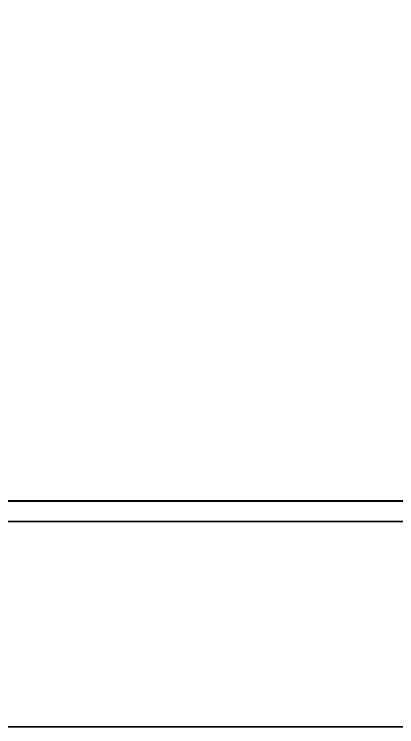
# Model space of a CAD drawing. Extents: x 393367 to 3005760, y 4998 to 826018.
# Drawn here: x 2527692 to 2546331, y 309762 to 344462 of the extents above; entities that cross this region are included whole.
import ezdxf

# ---------------------------------------------------------------- set-up
doc = ezdxf.new("R2010")
doc.units = 0
doc.header["$LTSCALE"] = 1000
doc.layers.get('0').update_dxf_attribs({"linetype": 'CONTINUOUS'})
doc.layers.add('-TK', color=7, linetype='CONTINUOUS')
doc.layers.add('yichutu', color=7, linetype='CONTINUOUS', true_color=0xffffff, plot=False)

# ---------------------------------------------------------------- blocks, each defined once
blk = doc.blocks.new('A1')
blk.add_lwpolyline([(0, 59400), (0, 0), (84100, 0), (84100, 59400)], close=True)
at = {"const_width": 100}
blk.add_lwpolyline([(2500, 58400), (2500, 1000), (83100, 1000), (83100, 58400)], close=True, dxfattribs=at)
blk = doc.blocks.new('yct-841-594-84100-59400-100-1000')
at = {"layer": 'yichutu', "color": 7, "true_color": 0xffffff}
blk.add_lwpolyline([(0, 0), (0, 59400), (84100, 59400), (84100, 0)], close=True, dxfattribs=at)

msp = doc.modelspace()

# ---------------------------------------------------------------- block references
at = {"layer": '-TK'}
for p in [(2480869.24175, 319762.12225), (2480869.24175, 250362.12225)]:
    msp.add_blockref('A1', p, dxfattribs=at)
at = {"layer": 'yichutu'}
for p in [(2480869.24175, 319762.12225), (2480869.24175, 250362.12225)]:
    msp.add_blockref('yct-841-594-84100-59400-100-1000', p, dxfattribs=at)

doc.saveas('drawing.dxf')
